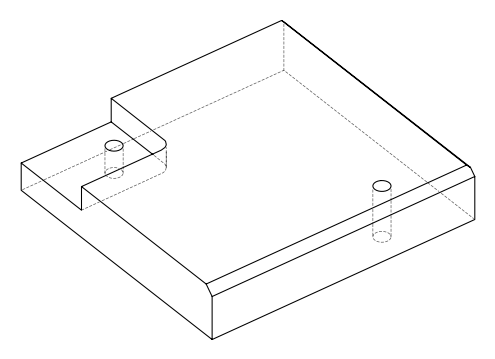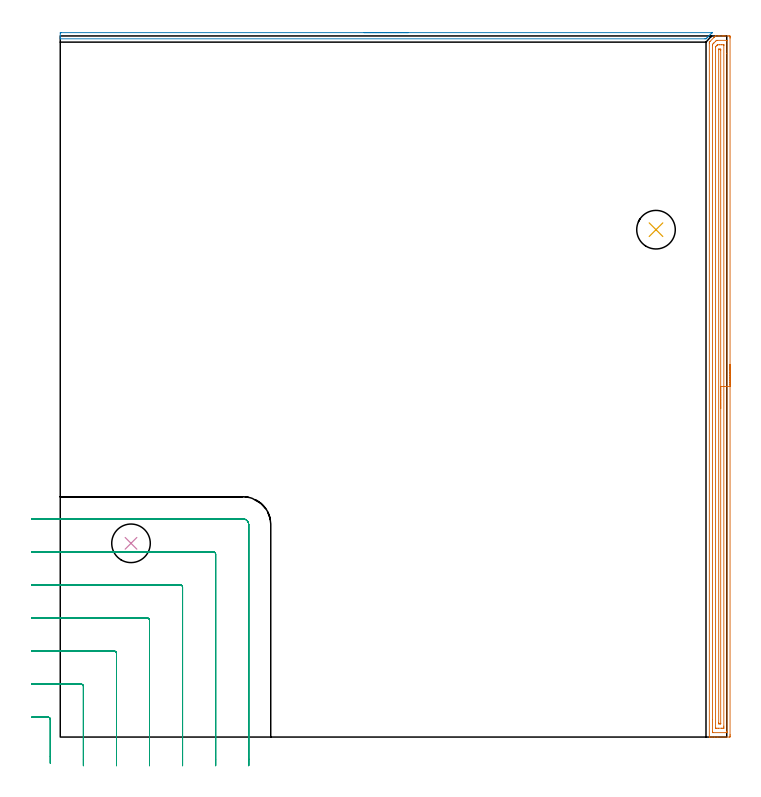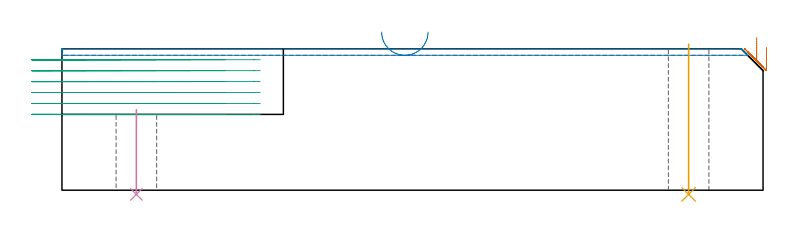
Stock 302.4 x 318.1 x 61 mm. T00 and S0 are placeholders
(PLAN: 5 operations, 2 tool changes, 24.4 min)
(1 AREA_MILL | FG_CHAMFER_SURFACE | UGT0205_001 | 10.36 min | 14058 mm3)
(2 AREA_MILL_1 | FG_CHAMFER_SURFACE_1 | UGT0205_001 | 2.52 min | 1152 mm3)
(3 MILL_CORNER_NOTCH_RECTANGULAR | CORNER_NOTCH_RECTANGULAR | UGT0201_136 | Follow Part, ap 5, ae 75% | 11.15 min | 293635 mm3)
(4 INDEXABLE_INSERT_DRILL_THROUGH_HOLE_FROM_SOLID | STEP1HOLE | NXT0302_006 | 0.15 min | 7861 mm3)
(5 INDEXABLE_INSERT_DRILL_THROUGH_HOLE_FROM_SOLID_1 | STEP1HOLE_1 | NXT0302_006 | 0.26 min | 14668 mm3)
(TOOL UGT0205_001 | Chamfer Mill 20 x 3 x 45 deg. | D20 FL50 Z2)
(TOOL UGT0201_136 | Carbide End Mill 20.0 | D20 FL30 Z4)
(TOOL NXT0302_006 | Index. Insert Drill 17.5mm [880-D1750L25-05] | D17.5 PA176 FL88 Z2)
(OP 1 AREA_MILL)
G17 G21 G94 G90
T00 M6
G54
G17 G0 G90 X303.9 Y169.05 S1061 M3
G43 Z71. H0
Z61.6
G94 G1 Y169.012 Z60.728 F250.
Y168.898 Z59.864
Y168.709 Z59.012
Y168.447 Z58.18
Y168.113 Z57.374
Y167.71 Z56.6
Y167.242 Z55.864
Y166.71 Z55.172
Y166.121 Z54.529
Y165.478 Z53.94
Y164.786 Z53.409
Y164.05 Z52.94
Y163.276 Z52.537
Y162.47 Z52.203
Y161.638 Z51.941
Y160.786 Z51.752
Y159.922 Z51.638
Y159.05 Z51.6
Y1.159
X303.899 Y0.608 Z51.601
X303.897 Y0.269 Z51.602
X303.893 Y0.01 Z51.604
X303.565 Y0. Z51.932
X298.327 Z57.168
X296.897 Z58.6
X295.708 Z59.787
X294.742 Z60.757
X294.621 Z60.871
X294.576 Z60.915
X294.503 Y0.01 Z60.988
X294.5 Y0.161 Z61.
Y314.814
X294.506 Y315.273 Z60.994
X294.507 Y315.301 Z60.993
X294.533 Y315.33 Z60.967
X294.835 Y315.635 Z60.664
X296.581 Y317.382 Z58.917
X296.691 Y317.492 Z58.806
X297.289 Y318.087 Z58.211
X297.306 Y318.099 Z58.193
X298.568 Y318.1 Z56.932
X299.2 Z56.296
X300.389 Z55.108
X300.946 Z54.548
X301.541 Z53.955
X303.287 Z52.209
X303.565 Y318.096 Z51.931
X303.893 Y318.09 Z51.604
X303.896 Y317.83 Z51.602
X303.899 Y317.492 Z51.601
X303.9 Y317.15 Z51.6
Y159.05
X302.486 Z53.014
Y2.605
X302.485 Y2.393 Z53.015
X302.481 Y2.053 Z53.019
X302.479 Y2.019 Z53.021
X302.434 Y2.01 Z53.066
X302.332 Y2.004 Z53.168
X302.203 Y2.001 Z53.297
X296.091 Z59.409
X295.958 Y2.006 Z59.542
X295.933 Y2.01 Z59.567
X295.921 Y2.02 Z59.579
X295.919 Y2.048 Z59.581
X295.915 Y2.181 Z59.585
X295.914 Y7.918 Z59.586
X295.915 Y313.71 Z59.585
X295.917 Y313.922 Z59.583
X295.921 Y314.257 Z59.579
X296.086 Y314.428 Z59.414
X296.464 Y314.814 Z59.036
X296.523 Y314.873 Z58.977
X297.454 Y315.803 Z58.046
X297.719 Y316.057 Z57.781
X297.761 Y316.09 Z57.739
X297.82 Y316.094 Z57.68
X297.943 Y316.099 Z57.557
X302.309 Z53.191
X302.442 Y316.094 Z53.058
X302.467 Y316.09 Z53.033
X302.479 Y316.08 Z53.021
X302.481 Y316.052 Z53.019
X302.485 Y315.919 Z53.015
X302.486 Y310.151 Z53.014
Y159.05
X301.072 Z54.428
X301.071 Y4.943 Z54.429
X301.069 Y4.178 Z54.431
X301.067 Y4.055 Z54.433
X301.065 Y4.016 Z54.435
X301.033 Y4.01 Z54.467
X300.946 Y4.007 Z54.554
X300.247 Y4. Z55.253
X300.073 Z55.427
X298.501 Z56.999
X297.628 Z57.872
X297.454 Y4.002 Z58.046
X297.396 Y4.005 Z58.104
X297.351 Y4.01 Z58.149
X297.335 Y4.02 Z58.165
X297.333 Y4.051 Z58.167
X297.33 Y4.178 Z58.17
X297.329 Y4.306 Z58.171
Y313.029
X297.33 Y313.155 Z58.17
X297.333 Y313.199 Z58.167
X297.337 Y313.226 Z58.163
X297.35 Y313.242 Z58.15
X297.454 Y313.352 Z58.046
X297.734 Y313.635 Z57.766
X298.022 Y313.922 Z57.478
X298.18 Y314.072 Z57.32
X298.199 Y314.088 Z57.301
X298.24 Y314.092 Z57.26
X298.327 Y314.096 Z57.173
X299.026 Y314.1 Z56.474
X299.899 Z55.601
X300.772 Z54.728
X300.946 Y314.098 Z54.554
X301.004 Y314.095 Z54.496
X301.049 Y314.09 Z54.451
X301.065 Y314.08 Z54.435
X301.067 Y314.049 Z54.433
X301.07 Y313.922 Z54.43
X301.071 Y313.794 Z54.429
X301.072 Y159.05 Z54.428
X299.657 Z55.843
Y6.233
X299.656 Y6.108 Z55.844
X299.652 Y6.026 Z55.848
X299.65 Y6.01 Z55.85
X299.644 Y6.007 Z55.856
X299.619 Y6.004 Z55.881
X299.2 Y6. Z56.3
X299.164 Z56.336
X298.791 Y6.008 Z56.709
X298.75 Y6.01 Z56.75
X298.747 Y6.039 Z56.753
X298.744 Y6.086 Z56.756
X298.743 Y6.131 Z56.757
Y6.431
Y311.867
X298.744 Y311.992 Z56.756
X298.748 Y312.074 Z56.752
X298.75 Y312.09 Z56.75
X298.756 Y312.093 Z56.744
X298.781 Y312.096 Z56.719
X299.2 Y312.1 Z56.3
X299.236 Z56.264
X299.609 Y312.092 Z55.891
X299.65 Y312.09 Z55.85
X299.653 Y312.061 Z55.847
X299.656 Y312.014 Z55.844
X299.657 Y311.969 Z55.843
Y311.669
Y159.05
Y158.178 Z55.881
Y157.314 Z55.995
Y156.462 Z56.183
Y155.63 Z56.446
Y154.824 Z56.78
Y154.05 Z57.182
Y153.314 Z57.651
Y152.622 Z58.182
Y151.979 Z58.772
Y151.39 Z59.415
Y150.858 Z60.107
Y150.39 Z60.843
Y149.987 Z61.617
Y149.653 Z62.422
Y149.391 Z63.254
Y149.202 Z64.106
Y149.088 Z64.971
Y149.05 Z65.843
G0 Z71.
M5
M2
(OP 2 AREA_MILL_1)
G17 G21 G94 G90
T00 M6
G54
G17 G0 G90 X137.9 Y319.6 S1061 M3
G43 Z71. H0
Z68.2
G94 G1 X137.938 Z67.328 F250.
X138.052 Z66.464
X138.241 Z65.612
X138.503 Z64.78
X138.837 Z63.974
X139.24 Z63.2
X139.708 Z62.464
X140.24 Z61.772
X140.829 Z61.129
X141.472 Z60.54
X142.164 Z60.009
X142.9 Z59.54
X143.674 Z59.137
X144.48 Z58.803
X145.312 Z58.541
X146.164 Z58.352
X147.028 Z58.238
X147.9 Z58.2
X295.537
X295.787 Y319.597 Z58.202
X295.788 Y319.596 Z58.203
X295.787 Y319.586 Z58.213
X295.562 Y319.361 Z58.438
X295.489 Y319.288 Z58.51
X295.288 Y319.086 Z58.71
X294.695 Y318.495 Z59.305
X294.596 Y318.396 Z59.403
X294.402 Y318.2 Z59.596
X293.829 Y317.629 Z60.171
X293.704 Y317.503 Z60.296
X293.516 Y317.314 Z60.482
X293.406 Y317.205 Z60.593
X293.118 Y316.918 Z60.882
X293.032 Y316.834 Z60.966
X293. Y316.807 Z60.993
X292.513 Y316.8 Z61.
X0.162
X0.009 Y316.803 Z60.988
X0.007 Y316.825 Z60.966
X0. Y317.174 Z60.626
Y317.556 Z60.243
Y318.2 Z59.595
Y319.408 Z58.389
X0.002 Y319.591 Z58.205
X0.421 Y319.6 Z58.2
X147.9
X148.772 Z58.238
X149.636 Z58.352
X150.488 Z58.541
X151.32 Z58.803
X152.126 Z59.137
X152.9 Z59.54
X153.636 Z60.008
X154.328 Z60.54
X154.971 Z61.129
X155.56 Z61.772
X156.092 Z62.464
X156.56 Z63.2
X156.963 Z63.974
X157.297 Z64.78
X157.559 Z65.612
X157.748 Z66.464
X157.862 Z67.328
X157.9 Z68.2
G0 Z71.
M5
M2
(OP 3 MILL_CORNER_NOTCH_RECTANGULAR)
G17 G21 G94 G90
T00 M6
G54
G17 G0 G90 X-4.5 Y-11.93 S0 M3
G43 Z71. H0
Z56.283
G94 G1 Y-8.93 F250.
Y8.007 F500.
G3 X-5.494 Y9. R1.
G1 X-10.
X-13. F250.
G0 Z71.
X10.5 Y-13.
Z56.283
G1 Y-10.
Y23.006 F500.
G3 X9.506 Y24. R1.
G1 X-10.
X-13. F250.
G0 Z71.
X25.5 Y-13.
Z56.283
G1 Y-10.
Y38.006 F500.
G3 X24.506 Y39. R1.
G1 X-10.
X-13. F250.
G0 Z71.
X40.5 Y-13.
Z56.283
G1 Y-10.
Y53.005 F500.
G3 X39.505 Y54. R1.
G1 X-10.
X-13. F250.
G0 Z71.
X55.5 Y-13.
Z56.283
G1 Y-10.
Y68.005 F500.
G3 X54.505 Y69. R1.
G1 X-10.
X-13. F250.
G0 Z71.
X70.5 Y-13.
Z56.283
G1 Y-10.
Y83.004 F500.
G3 X69.504 Y84. R1.
G1 X-10.
X-13. F250.
G0 Z71.
X85.5 Y-13.
Z56.283
G1 Y-10.
Y96.4 F500.
G3 X82.9 Y99. R2.6
G1 X-10.
X-13. F250.
G0 Z71.
X-4.5 Y-11.93
Z51.567
G1 Y-8.93
Y8.007 F500.
G3 X-5.493 Y9. R1.
G1 X-10.
X-13. F250.
G0 Z71.
X10.5 Y-13.
Z51.567
G1 Y-10.
Y23.006 F500.
G3 X9.506 Y24. R1.
G1 X-10.
X-13. F250.
G0 Z71.
X25.5 Y-13.
Z51.567
G1 Y-10.
Y38.006 F500.
G3 X24.506 Y39. R1.
G1 X-10.
X-13. F250.
G0 Z71.
X40.5 Y-13.
Z51.567
G1 Y-10.
Y53.005 F500.
G3 X39.505 Y54. R1.
G1 X-10.
X-13. F250.
G0 Z71.
X55.5 Y-13.
Z51.567
G1 Y-10.
Y68.005 F500.
G3 X54.505 Y69. R1.
G1 X-10.
X-13. F250.
G0 Z71.
X70.5 Y-13.
Z51.567
G1 Y-10.
Y83.004 F500.
G3 X69.504 Y84. R1.
G1 X-10.
X-13. F250.
G0 Z71.
X85.5 Y-13.
Z51.567
G1 Y-10.
Y96.4 F500.
G3 X82.9 Y99. R2.6
G1 X-10.
X-13. F250.
G0 Z71.
X-4.5 Y-11.93
Z46.85
G1 Y-8.93
Y8.007 F500.
G3 X-5.494 Y9. R1.
G1 X-10.
X-13. F250.
G0 Z71.
X10.5 Y-13.
Z46.85
G1 Y-10.
Y23.006 F500.
G3 X9.506 Y24. R1.
G1 X-10.
X-13. F250.
G0 Z71.
X25.5 Y-13.
Z46.85
G1 Y-10.
Y38.006 F500.
G3 X24.506 Y39. R1.
G1 X-10.
X-13. F250.
G0 Z71.
X40.5 Y-13.
Z46.85
G1 Y-10.
Y53.005 F500.
G3 X39.505 Y54. R1.
G1 X-10.
X-13. F250.
G0 Z71.
X55.5 Y-13.
Z46.85
G1 Y-10.
Y68.005 F500.
G3 X54.505 Y69. R1.
G1 X-10.
X-13. F250.
G0 Z71.
X70.5 Y-13.
Z46.85
G1 Y-10.
Y83.004 F500.
G3 X69.504 Y84. R1.
G1 X-10.
X-13. F250.
G0 Z71.
X85.5 Y-13.
Z46.85
G1 Y-10.
Y96.4 F500.
G3 X82.9 Y99. R2.6
G1 X-10.
X-13. F250.
G0 Z71.
X-4.5 Y-11.93
Z42.133
G1 Y-8.93
Y8.007 F500.
G3 X-5.494 Y9. R1.
G1 X-10.
X-13. F250.
G0 Z71.
X10.5 Y-13.
Z42.133
G1 Y-10.
Y23.006 F500.
G3 X9.506 Y24. R1.
G1 X-10.
X-13. F250.
G0 Z71.
X25.5 Y-13.
Z42.133
G1 Y-10.
Y38.006 F500.
G3 X24.506 Y39. R1.
G1 X-10.
X-13. F250.
G0 Z71.
X40.5 Y-13.
Z42.133
G1 Y-10.
Y53.005 F500.
G3 X39.505 Y54. R1.
G1 X-10.
X-13. F250.
G0 Z71.
X55.5 Y-13.
Z42.133
G1 Y-10.
Y68.005 F500.
G3 X54.505 Y69. R1.
G1 X-10.
X-13. F250.
G0 Z71.
X70.5 Y-13.
Z42.133
G1 Y-10.
Y83.004 F500.
G3 X69.504 Y84. R1.
G1 X-10.
X-13. F250.
G0 Z71.
X85.5 Y-13.
Z42.133
G1 Y-10.
Y96.4 F500.
G3 X82.9 Y99. R2.6
G1 X-10.
X-13. F250.
G0 Z71.
X-4.5 Y-11.93
Z37.417
G1 Y-8.93
Y8.007 F500.
G3 X-5.494 Y9. R1.
G1 X-10.
X-13. F250.
G0 Z71.
X10.5 Y-13.
Z37.417
G1 Y-10.
Y23.006 F500.
G3 X9.506 Y24. R1.
G1 X-10.
X-13. F250.
G0 Z71.
X25.5 Y-13.
Z37.417
G1 Y-10.
Y38.006 F500.
G3 X24.506 Y39. R1.
G1 X-10.
X-13. F250.
G0 Z71.
X40.5 Y-13.
Z37.417
G1 Y-10.
Y53.005 F500.
G3 X39.505 Y54. R1.
G1 X-10.
X-13. F250.
G0 Z71.
X55.5 Y-13.
Z37.417
G1 Y-10.
Y68.005 F500.
G3 X54.505 Y69. R1.
G1 X-10.
X-13. F250.
G0 Z71.
X70.5 Y-13.
Z37.417
G1 Y-10.
Y83.004 F500.
G3 X69.504 Y84. R1.
G1 X-10.
X-13. F250.
G0 Z71.
X85.5 Y-13.
Z37.417
G1 Y-10.
Y96.4 F500.
G3 X82.9 Y99. R2.6
G1 X-10.
X-13. F250.
G0 Z71.
X-4.5 Y-11.93
Z32.7
G1 Y-8.93
Y8.007 F500.
G3 X-5.494 Y9. R1.
G1 X-10.
X-13. F250.
G0 Z71.
X10.5 Y-13.
Z32.7
G1 Y-10.
Y23.006 F500.
G3 X9.506 Y24. R1.
G1 X-10.
X-13. F250.
G0 Z71.
X25.5 Y-13.
Z32.7
G1 Y-10.
Y38.006 F500.
G3 X24.506 Y39. R1.
G1 X-10.
X-13. F250.
G0 Z71.
X40.5 Y-13.
Z32.7
G1 Y-10.
Y53.005 F500.
G3 X39.505 Y54. R1.
G1 X-10.
X-13. F250.
G0 Z71.
X55.5 Y-13.
Z32.7
G1 Y-10.
Y68.005 F500.
G3 X54.505 Y69. R1.
G1 X-10.
X-13. F250.
G0 Z71.
X70.5 Y-13.
Z32.7
G1 Y-10.
Y83.004 F500.
G3 X69.504 Y84. R1.
G1 X-10.
X-13. F250.
G0 Z71.
X85.5 Y-13.
Z32.7
G1 Y-10.
Y96.4 F500.
G3 X82.9 Y99. R2.6
G1 X-10.
X-13. F250.
G0 Z71.
M5
M2
(OP 4 INDEXABLE_INSERT_DRILL_THROUGH_HOLE_FROM_SOLID)
G17 G21 G94 G90
T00 M6
G54
G17 G0 G90 X32.1 Y87.9 S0 M3
G43 Z71. H1
G94 G81 G98 Z-1.806 F250. R34.7
G80
M5
M2
(OP 5 INDEXABLE_INSERT_DRILL_THROUGH_HOLE_FROM_SOLID_1)
G17 G21 G94 G90
T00 M6
G54
G17 G0 G90 X270.3 Y230.2 S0 M3
G43 Z71. H1
G94 G81 G98 Z-1.806 F250. R63.
G80
M5
M2
